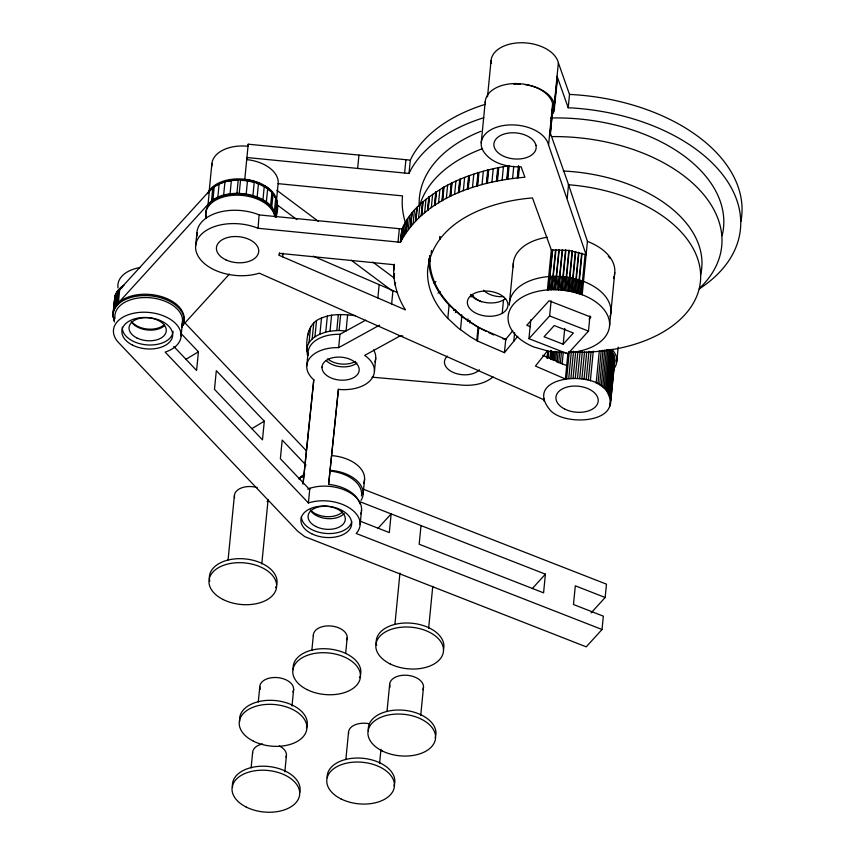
<?xml version="1.0" encoding="UTF-8"?>
<svg xmlns="http://www.w3.org/2000/svg" width="855" height="855" viewBox="0 0 855 855"><rect width="100%" height="100%" fill="white"/><g stroke="black" fill="none" stroke-linecap="round" stroke-linejoin="round"><path stroke-width="1.28" d="M550.15 135.742L552.896 107.741L552.597 103.626A33.954 20.862 5.6 0 0 516.463 83.555A33.954 20.862 5.6 0 0 485.234 102.771M699.262 288.894A169.782 104.289 5.6 0 0 725.329 178.268A169.782 104.289 5.6 0 0 570.68 107.869L568.212 107.773L557.086 76.287L557.171 81.62M276.56 199.899L278.217 182.478A33.954 20.862 5.6 0 0 246.721 159.607L246.924 157.523L409 173.48L410.934 169.6A169.782 104.289 5.6 0 1 483.77 117.723M547.51 357.903L548.13 351.544L547.446 356.93M606.494 390.778C592.761 369.061 522.394 376.595 550.075 410.047C564.503 427.051 626.01 423.097 606.494 390.778L610.545 349.439L614.296 356.054L614.521 362.862M114.474 321.972L112.946 314.779L114.965 295.948L117.637 290.625L124.061 285.057M112.946 316.222L114.965 295.948M113.106 317.665L113.341 315.206M113.704 311.509L114.185 306.582M112.946 314.779L115.414 294.569M113.843 310.568L116.013 293.212M113.865 320.54L114.11 318.081M114.442 309.211L115.19 307.896L116.761 291.897M115.19 307.896L116.066 306.624L117.637 290.625M117.167 305.417L118.663 289.396M116.066 306.624L118.257 304.22L119.828 288.221M116.622 293.233L120.983 288.434L121.111 287.098M122.532 286.04L122.393 287.376L120.983 288.434M181.11 335.972L182.553 321.298M195.624 245.951L196.928 232.624M209.133 191.691L211.901 163.487M116.195 305.288L208.054 204.345L209.357 191.007C228.648 169.354 287.718 180.052 276.101 216.988M208.054 204.345L211.527 200.818L212.842 187.491M211.527 200.818L212.948 199.76L214.252 186.433M181.078 333.546L198.424 351.811L196.597 370.482L173.779 346.446M212.948 199.76L217.865 197.013L219.169 183.686M217.865 197.013L223.657 194.972L224.961 181.634M223.657 194.972L230.091 193.711L231.395 180.373M230.091 193.711L236.921 193.273L238.224 179.945M236.921 193.273L239.24 193.326L240.554 179.988M485.084 104.385A169.782 104.289 5.6 0 0 412.238 156.262L410.315 160.142L248.228 144.196L244.754 179.603A33.954 20.862 5.6 0 1 246.967 179.881M275.866 217.117C274.53 202.849 258.552 196.212 246.197 194.021L247.501 180.694M252.93 195.539L254.234 182.211M257.163 196.981L258.477 183.643M517.788 336.325L504.439 352.666L477.464 341.006L470.122 336.613L458.088 327.903L447.806 318.359A135.827 83.437 5.6 0 1 427.618 270.18C433.1 221.146 489.605 201.246 532.483 197.943L551.325 249.927L569.238 250.462L586.124 254.769L548.547 144.965A33.954 20.862 5.6 0 0 508.02 125.012A33.954 20.862 5.6 0 0 482.444 149.593C489.712 163.07 506.844 167.324 521.123 166.811L524.917 177.231C477.924 181.207 423.995 197.815 400.482 242.286L258.06 228.274L259.108 214.829A42.109 25.864 5.6 0 0 215.962 213.194A42.109 25.864 5.6 0 0 197.045 236.023M262.966 199.717L264.27 186.39M228.071 559.961L234.377 495.676M266.365 201.887L267.668 188.56M270.618 205.563L271.922 192.225M271.783 206.878L273.087 193.54M274.455 211.014L275.759 197.676M275.524 213.878L276.828 200.54M276.005 216.187L277.287 204.869M279.222 255.367L279.51 253.369L393.995 264.697C392.477 280.515 397.041 296.514 405.42 309.884L279.222 255.367L279.457 252.941M264.302 421.194L262.474 439.865L214.487 389.324L216.326 370.664L264.302 421.194L251.765 428.708M282.631 256.842L282.984 253.198M261.78 563.99L268.085 499.694M251.114 767.918L252.62 752.539M258.285 702.03L259.802 686.651M307.437 355.21C305.695 341.893 306.304 323.254 321.491 318.092C332.253 313.379 344.212 314.394 355.541 315.687M306.753 365.897L308.057 352.559M306.614 350.881L307.148 346.628L309.029 342.588L310.6 326.589M309.029 342.588L312.182 338.943L313.753 322.944M300.682 477.015L299.442 479.473L299.571 478.137L304.711 474.012M312.182 338.943L314.939 336.795L316.51 320.796M301.911 475.957L301.783 477.282L303.13 476.278L303.258 474.953M303.023 484.037L313.774 379.62M314.939 336.795L319.92 334.091L321.491 318.092M363.097 489.103L606.473 584.157L605.169 597.485L575.308 585.835L573.47 604.496L603.341 616.166L602.027 629.504L356.172 533.467A33.954 20.862 5.6 0 0 349.428 507.934A33.954 20.862 5.6 0 0 308.409 502.954L309.841 488.291A33.954 20.862 5.6 0 1 345.602 490.449A33.954 20.862 5.6 0 1 361.43 511.226M319.92 334.091L325.766 332.093L327.337 316.094M284.822 771.915L286.457 755.254M292.004 706.027L293.639 689.365M325.766 332.093L330.019 331.195L331.59 315.196M330.019 331.195L336.774 330.543L338.345 314.544M336.774 330.543L339.082 330.511L340.653 314.512M303.087 483.631L313.828 379.812L313.069 379.15A33.954 20.862 5.6 0 1 337.276 347.622L338.655 347.643L339.969 334.316L365.716 320.165M357.647 168.424L358.95 155.086M311.851 650.431L313.358 635.041M359.88 503.819A33.954 20.862 5.6 0 0 329.88 484.529L328.609 484.39L338.388 389.239M347.622 314.993L346.051 330.992L339.082 330.511M377.857 297.978L379.171 284.64M345.687 653.135L347.194 637.755M374.426 371.391L375.73 358.053M360.137 524.532L361.579 509.869M363.151 493.869L364.583 479.195M345.858 759.561L348.519 732.361M393.802 270.308L394.39 264.248M391.643 303.931L392.947 290.604M394.091 278.388L394.572 273.536M404.607 172.945L405.922 159.607M398.035 242.04L399.338 228.713M395.234 285.271L395.47 282.845M400.482 242.286C400.119 216.881 423.781 199.664 443.253 187.491C463.517 176.034 486.164 169.301 509.099 165.752L507.795 179.08M400.674 241.901L401.978 228.563M402.074 239.015L403.378 225.688M402.256 238.716L403.72 225.068M409 173.48L410.315 160.142M404.148 235.617L405.452 222.279M405.858 232.817L407.162 219.479M406.072 232.528L407.386 219.19M406.264 232.218L407.568 218.891M408.305 229.525L409.609 216.197M410.315 226.821L411.629 213.494M410.571 226.543L411.875 213.205M410.785 226.244L412.099 212.916M413.125 223.657L414.429 210.33M415.434 221.06L416.738 207.733M415.712 220.793L417.016 207.455M415.968 220.515L417.272 207.177M418.587 218.036L419.891 204.708M421.173 215.556L422.477 202.229M421.483 215.3L422.787 201.972M421.772 215.032L423.075 201.705M424.657 212.692L425.972 199.365M427.532 210.341L428.836 197.003M427.863 210.095L429.167 196.768M428.173 209.838L429.488 196.511M431.326 207.637L432.641 194.309M379.567 763.568L380.967 749.322M434.458 205.414L435.761 192.086M429.392 259.396L429.744 255.763M434.821 205.2L436.136 191.862M435.163 204.954L436.478 191.627M431.134 254.138L431.497 250.504M394.925 624.289L399.948 573.117M386.994 711.552L389.666 684.363M438.562 202.902L439.876 189.564M441.939 200.829L443.253 187.491M442.334 200.615L443.638 187.288M442.698 200.401L444.002 187.063M439.727 239.133L439.962 236.707M439.78 239.272L440.015 236.846M446.331 198.499L447.635 185.161M449.944 196.575L451.248 183.248M450.361 196.394L451.664 183.056M450.745 196.18L452.06 182.852M421.013 525.569L419.185 544.24L543.577 592.836L545.404 574.165L360.532 501.949M454.593 194.448L455.907 181.11M458.43 192.696L459.734 179.358M458.857 192.525L460.172 179.187M459.274 192.332L460.589 179.005M447.806 318.359L449.11 305.032A135.827 83.437 5.6 0 1 428.847 259.033M463.325 190.772L464.639 177.434M467.354 189.19L468.668 175.852M455.405 312.599L455.64 310.141L453.535 310.429M467.813 189.041L469.117 175.703M468.251 188.87L469.555 175.532M428.633 628.318L432.758 586.327M420.703 715.571L423.503 687.078M472.484 187.48L473.788 174.153M461.454 317.205L461.689 314.747M460.482 329.741L461.786 316.403L449.11 305.032M476.695 186.08L478.009 172.742M481.226 142.742L485.277 101.403M477.176 185.952L478.479 172.614M477.635 185.802L478.939 172.464M487.51 96.765L491.059 60.598M467.728 321.384L467.963 318.915M482.028 184.595L483.332 171.267M469.79 322.955L470.036 320.486M486.41 183.376L487.713 170.038M486.901 183.269L488.205 169.931M487.371 183.13L488.686 169.803M491.914 182.126L493.228 168.788M476.759 340.632L478.073 327.294L461.786 316.403M477.464 341.006L478.768 327.679L478.073 327.294M496.445 181.089L497.76 167.762M496.947 181.004L498.262 167.666M497.439 180.897L498.754 167.559M502.109 180.074L503.424 166.746M506.769 179.24L508.073 165.902M507.282 179.165L508.597 165.838M512.573 178.46L513.759 166.34M502.195 313.304L503.51 299.977M517.339 177.819L518.525 165.699M517.735 177.787L518.803 166.885M518.376 177.712L519.445 166.8M504.439 352.666L505.754 339.328L512.754 330.746M509.43 303.065L513.353 263.062M513.791 341.22L514.614 332.734M589.961 315.976L588.486 331.088L567.784 353.831L528.946 338.676L530.795 319.791M548.568 145.094L552.597 103.626M552.843 105.005L550.096 133.006L549.872 131.766L568.543 184.627L587.428 241.431L582.202 294.761L583.741 295.349A50.937 31.282 5.6 0 1 609.423 326.995A50.937 31.282 5.6 0 1 575.693 351.811L568.885 352.559M550.203 134.556L552.939 106.383M552.245 114.784L553.249 110.99M553.003 113.533L553.987 108.446M554.339 104.289L558.368 62.821A33.954 20.862 5.6 0 0 521.133 42.75A33.954 20.862 5.6 0 0 491.112 63.334M553.613 112.262L557.31 77.527M554.093 110.958L557.407 78.906M566.021 352.688L549.476 351.458L533.937 347.023A50.937 31.282 5.6 0 1 508.415 314.373A50.937 31.282 5.6 0 1 545.148 290.134L547.403 289.93L551.325 249.927M547.403 289.93L548.376 289.845L552.298 249.842M548.376 289.845L549.883 276.496C561.821 275.738 573.94 277.544 585.044 282.022A50.937 31.282 5.6 0 1 610.053 316.671M548.579 289.834L552.704 249.82M548.782 289.813L550.214 289.749L551.518 276.421M568.212 107.773L569.516 94.445L558.368 62.821M550.214 289.749L551.646 289.685L555.568 249.692M551.646 289.685L553.164 276.347M528.946 338.676L549.637 315.933L551.122 300.821M551.849 289.685L555.985 249.671M552.063 289.674L553.506 289.674L554.81 276.336M547.125 358.021L547.499 354.205M547.157 358.106L547.745 352.869M547.905 357.892L548.536 351.523M543.919 400.995L544.175 398.419M553.506 289.674L554.948 289.663L558.871 249.66M554.948 289.663L556.466 276.336M555.162 289.663L559.288 249.671M549.936 358.042L550.684 350.411M555.365 289.663L556.819 289.727L558.123 276.389M550.748 359.463L551.625 350.55M556.819 289.727L558.272 289.77L562.195 249.778M567.239 197.954L568.543 184.627M558.272 289.77L559.79 276.454M551.817 359.656L552.565 352.014M558.475 289.792L562.611 249.799M552.993 359.912L553.741 352.271M558.689 289.792L560.143 289.909L561.446 276.582M554.297 360.222L555.162 351.32M560.143 289.909L561.596 290.016L565.518 250.023M561.596 290.016L563.103 276.71M582.202 294.761L571.835 291.641L562.002 290.059L565.925 250.055M555.697 360.607L556.573 351.694M563.456 290.23L564.76 276.902M557.075 362.328L558.069 352.142M564.909 290.401L568.821 250.408M565.112 290.433L566.416 277.095M565.315 290.454L569.238 250.462M558.668 362.851L559.801 351.394M566.747 290.689L568.062 277.351M560.356 363.45L561.479 352.004M568.19 290.914L572.113 250.91M563.178 344.212L573.363 333.012L554.243 325.552L544.058 336.752L563.178 344.212L564.728 328.47M568.393 290.946L569.697 277.619M568.596 290.989L572.519 250.985M562.12 364.134L563.242 352.677M570.018 291.266L571.322 277.939M571.429 291.555L575.351 251.552M571.632 291.598L572.936 278.27M571.835 291.641L575.757 251.637M573.224 291.983L574.539 278.655M567.955 352.933L565.401 379L535.444 366.058L547.766 350.465M574.624 292.325L578.546 252.321M574.817 292.378L576.12 279.04M575.02 292.421L578.942 252.428M566.619 378.744L569.28 351.619M576.377 292.827L577.691 279.489M568.735 378.487L571.397 351.362M577.745 293.212L581.667 253.219M577.937 293.276L579.241 279.938M578.13 293.329L582.052 253.337M570.894 378.327L573.555 351.202M579.455 293.778L580.769 280.451M580.791 294.227L582.095 280.889M580.973 294.291L582.276 280.964M581.165 294.355L585.087 254.363M573.074 378.252L575.607 352.42M575.276 378.273L577.809 352.431M577.478 378.37L580.139 351.245M579.69 378.573L582.351 351.448M581.881 378.851L584.542 351.726M584.051 379.225L586.712 352.1M586.199 379.673L588.988 351.266M588.304 380.219L591.094 351.8M590.356 380.838L593.274 351.127M596.159 383.158L599.323 350.871M597.934 384.077L601.225 350.497M599.622 385.06L603.042 350.187M601.215 386.097L604.763 349.93M602.711 387.197L606.377 349.738M609.54 325.979L614.766 272.638M604.09 388.341L607.884 349.599M605.351 389.538L609.273 349.503M607.51 392.05L611.56 350.71M608.397 393.353L612.447 352.014M609.155 394.679L613.206 353.35M609.765 396.025L613.815 354.697M610.246 397.383L614.296 356.054M609.562 406.798L609.818 404.223M610.577 398.751L614.627 357.422M610.085 405.505L610.598 400.343M610.844 397.757L611.357 392.595M611.731 388.715L612.244 383.553M612.618 379.673L613.131 374.511M613.505 370.632L614.008 365.47M610.769 400.129L614.82 358.79M610.47 404.191L614.863 360.158M616.808 361.323L618.197 347.119M248.228 144.196L248.025 146.269A33.954 20.862 5.6 0 0 211.88 166.223M114.666 297.358L114.976 303.108M328.609 484.39L338.441 389.378L339.478 389.485A33.954 20.862 5.6 0 0 371.423 379.15A33.954 20.862 5.6 0 0 365.299 355.84L364.658 355.413L400.91 335.491M308.185 334.882L308.719 330.629M552.896 107.741L551.892 111.738M554.425 109.622L554.318 104.15A33.954 20.862 5.6 0 0 524.82 84.57M119.7 289.556L209.357 191.007M181.901 326.321L229.418 274.092M377.931 528.401L391.152 513.908L389.314 532.569L359.923 521.09M589.106 319.054L590.891 317.098L549.06 300.778L526.776 325.274L530.463 326.717M532.238 588.635L545.404 574.165M591.115 612.917L605.169 597.485M602.027 629.504L586.22 646.84L304.84 536.673L297.561 531.115L118.535 342.545A33.954 20.862 5.6 0 1 129.383 314.384A33.954 20.862 5.6 0 1 176.012 323.927A33.954 20.862 5.6 0 1 165.165 352.089L308.409 502.954M493.025 376.905C483.812 384.75 470.795 386.225 459.167 384.857L371.968 377.162M185.909 359.324L198.424 351.811M303.856 475.551L303.13 475.957A33.954 20.862 5.6 0 0 299.079 478.95M433.592 282.855L435.932 281.573M338.655 347.643L379.567 325.167M438.006 293.051L440.346 291.758M471.062 296.931L473.403 295.648M307.736 489.156L309.841 488.291M549.883 276.496L546.452 276.796A50.937 31.282 5.6 0 0 509.366 305.107M339.969 334.316L338.58 334.284A33.954 20.862 5.6 0 0 308.206 355.306M569.516 94.445L571.995 94.542A169.782 104.289 5.6 0 1 740.932 221.456M398.9 335.652L402.865 336.004M278.153 183.654L402.513 195.891A169.782 104.289 5.6 0 0 405.612 223.315M259.364 214.936L401.797 228.948M239.24 193.326L246.197 194.021M329.923 471.062L331.195 471.191A33.954 20.862 5.6 0 1 361.451 495.964M587.428 241.431L588.967 242.018A50.937 31.282 5.6 0 1 614.478 274.669M549.637 315.933L588.486 331.088M258.06 228.274L257.793 228.157A42.109 25.864 5.6 0 0 195.592 247.651A42.109 25.864 5.6 0 0 259.311 273.173L543.588 399.627M313.24 256.169L397.543 292.581M478.768 327.679L505.754 339.328M542.743 355.317L566.705 365.662M276.838 190.302L318.445 221.402M372.844 262.068L394.176 278.025M276.603 204.431L296.867 219.585M351.266 260.251L392.873 291.352M185.225 323.19L306.421 450.841M306.037 465.163L282.193 440.047L280.365 458.708L309.713 489.626M563.285 171.032A135.827 83.437 5.6 0 1 700.64 274.754M568.308 184.744A135.827 83.437 5.6 0 1 700.673 276.389A135.827 83.437 5.6 0 1 568.522 352.078M506.021 339.873A135.827 83.437 5.6 0 1 502.633 338.601M493.827 334.968A135.827 83.437 5.6 0 1 488.536 332.51M486.292 331.398A135.827 83.437 5.6 0 1 429.99 255.912M608.311 256.265A49.248 30.246 5.6 0 1 609.765 258.125M613.901 276.528A49.248 30.246 5.6 0 1 613.505 278.474M505.594 298.555A20.37 12.515 5.6 0 1 503.926 299.731L502.997 300.265A20.37 12.515 5.6 0 1 470.549 294.515M513.428 267.177A50.937 31.282 5.6 0 1 547.211 237.23M430.289 261.641A169.782 104.289 5.6 0 1 428.569 259.899M552.512 136.597A152.799 93.858 5.6 0 1 697.84 188.121A152.799 93.858 5.6 0 1 700.17 287.675M430.428 260.946A152.799 93.858 5.6 0 1 429.103 258.98M419.634 205.638A152.799 93.858 5.6 0 1 482.594 148.631M611.913 349.268A33.954 20.862 5.6 0 1 613.676 369.071M231.652 179.839A33.954 20.862 5.6 0 1 233.778 179.571M249.147 180.234A33.954 20.862 5.6 0 1 259.45 183.291M264.836 186.027A33.954 20.862 5.6 0 1 269.346 189.297M270.629 190.494A33.954 20.862 5.6 0 1 271.794 191.734M550.641 118.001A152.799 93.858 5.6 0 1 722.133 235.67M419.217 206.472A152.799 93.858 5.6 0 1 480.948 131.296M513.802 84.207A33.954 20.862 5.6 0 1 520.396 84.153M342.246 512.198A18.671 11.468 5.6 0 1 310.622 510.211M357.005 362.958A18.671 11.468 5.6 0 1 326.054 360.393M503.595 296.599A18.671 11.468 5.6 0 1 483.577 290.219M373.582 349.866A33.954 20.862 5.6 0 1 374.864 362.071M481.451 301.772A33.954 20.862 5.6 0 1 476.203 298.951L475.348 298.363A45.657 28.044 5.6 0 1 471.426 294.494M376.649 645.418A33.954 20.862 5.6 0 1 410.005 623.092A33.954 20.862 5.6 0 1 443.456 649.426M327.166 777.708A33.954 20.862 5.6 0 1 364.273 758.428A33.954 20.862 5.6 0 1 393.973 785.777M348.594 733.729A16.982 10.431 5.6 0 1 369.264 723.758M268 499.737A16.982 10.431 5.6 0 1 267.145 501.661M234.601 497.728A16.982 10.431 5.6 0 1 257.237 487.596M209.796 581.101A33.954 20.862 5.6 0 1 243.141 558.764A33.954 20.862 5.6 0 1 276.603 585.109M276.165 586.423A33.954 20.862 5.6 0 1 275.599 587.706M390.104 687.099A16.982 10.431 5.6 0 1 407.108 675.29A16.982 10.431 5.6 0 1 422.787 689.729M435.548 736.465A33.954 20.862 5.6 0 1 435.12 737.78M368.452 731.078A33.954 20.862 5.6 0 1 402.096 710.12A33.954 20.862 5.6 0 1 435.836 735.118M355.595 361.366A18.671 11.468 5.6 0 1 327.625 358.897M479.377 369.798A18.671 11.468 5.6 0 1 453.567 372.588A18.671 11.468 5.6 0 1 447.368 356.118M279.382 745.988A16.982 10.431 5.6 0 1 286.03 757.263M252.62 753.223A16.982 10.431 5.6 0 1 262.528 743.946M232.581 787.263A33.954 20.862 5.6 0 1 267.326 766.379A33.954 20.862 5.6 0 1 299.678 792.638M260.241 689.387A16.982 10.431 5.6 0 1 277.244 677.577A16.982 10.431 5.6 0 1 292.923 692.016M239.763 721.364A33.954 20.862 5.6 0 1 275.62 700.587A33.954 20.862 5.6 0 1 306.432 728.065M313.358 635.725A16.982 10.431 5.6 0 1 331.911 626.084A16.982 10.431 5.6 0 1 346.767 639.764M293.318 669.764A33.954 20.862 5.6 0 1 328.074 648.881A33.954 20.862 5.6 0 1 360.425 675.14M359.987 676.455A33.954 20.862 5.6 0 1 359.421 677.748M118.257 304.22A35.654 21.899 5.6 0 1 164.149 298.876A35.654 21.899 5.6 0 1 181.762 327.369M164.299 324.654A18.671 11.468 5.6 0 1 132.065 322.068M209.774 191.146A35.194 21.621 5.6 0 1 213.205 187.673M214.605 186.636A35.194 21.621 5.6 0 1 225.175 181.901M227.238 181.399A35.194 21.621 5.6 0 1 238.278 180.223M240.565 180.277A35.194 21.621 5.6 0 1 254.074 182.457M256.201 183.13A35.194 21.621 5.6 0 1 263.981 186.593M265.713 187.63A35.194 21.621 5.6 0 1 270.255 191.093M271.537 192.354A35.194 21.621 5.6 0 1 275.331 197.74M275.93 199.14A35.194 21.621 5.6 0 1 276.379 200.562M276.678 201.983A35.194 21.621 5.6 0 1 276.689 206.237M118.396 302.884A35.654 21.899 5.6 0 1 161.082 296.493A35.654 21.899 5.6 0 1 183.686 321.982M183.237 323.361A35.654 21.899 5.6 0 1 182.639 324.718M207.701 193.711A35.194 21.621 5.6 0 1 248.687 179.828A35.194 21.621 5.6 0 1 276.518 206.29M206.29 216.785A34.745 21.343 5.6 0 1 237.017 193.839A34.745 21.343 5.6 0 1 275.075 216.732M206.151 218.121A34.745 21.343 5.6 0 1 235.756 195.186A34.745 21.343 5.6 0 1 274.786 216.657M330.393 470.293A33.954 20.862 5.6 0 1 361.002 500.421M115.019 318.584A33.954 20.862 5.6 0 1 150.907 297.829A33.954 20.862 5.6 0 1 181.688 325.317M173.052 331.28A25.468 15.647 5.6 0 1 146.846 344.875A25.468 15.647 5.6 0 1 122.286 327.187M351.779 521.753A25.468 15.647 5.6 0 1 325.242 533.381A25.468 15.647 5.6 0 1 301.323 516.901M344.17 513.556A18.671 11.468 5.6 0 1 326.535 518.547A18.671 11.468 5.6 0 1 310.322 510.136M331.836 455.619A33.954 20.862 5.6 0 1 363.728 483.214M361.141 512.562A33.954 20.862 5.6 0 1 360.714 513.876M164.534 325.605A18.671 11.468 5.6 0 1 146.9 329.912A18.671 11.468 5.6 0 1 131.285 321.566M118.033 287.911A33.954 20.862 5.6 0 1 139.782 267.604M321.982 367.094L321.982 367.853A18.671 11.468 5.6 0 0 345.163 380.069A18.671 11.468 5.6 0 0 357.23 364.487A18.671 11.468 5.6 0 0 328.822 359.004L327.903 359.453A18.671 11.468 5.6 0 0 321.982 367.094M502.622 313.069L501.693 313.593A20.37 12.515 5.6 0 1 472.088 310.782A20.37 12.515 5.6 0 1 475.658 292.816L476.759 292.41A20.37 12.515 5.6 0 1 503.232 296.557A20.37 12.515 5.6 0 1 502.622 313.069M535.978 145.318L535.732 144.463A21.225 13.039 5.6 0 0 501.233 135.154A21.225 13.039 5.6 0 0 507.603 157.705A21.225 13.039 5.6 0 0 535.978 145.318M225.891 259.856A21.225 13.039 5.6 0 0 258.691 251.744A21.225 13.039 5.6 0 0 228.125 237.391A21.225 13.039 5.6 0 0 225.891 259.856M564.824 409.107A21.225 13.039 5.6 0 0 598.147 401.7A21.225 13.039 5.6 0 0 568.265 386.77A21.225 13.039 5.6 0 0 564.824 409.107M389.976 663.843A33.954 20.862 5.6 0 0 443.35 652.087A33.954 20.862 5.6 0 0 395.641 628.115A33.954 20.862 5.6 0 0 389.976 663.843M340.921 798.88A33.954 20.862 5.6 0 0 394.305 787.124A33.954 20.862 5.6 0 0 346.596 763.152A33.954 20.862 5.6 0 0 340.921 798.88M223.112 599.515A33.954 20.862 5.6 0 0 276.496 587.759A33.954 20.862 5.6 0 0 228.777 563.798A33.954 20.862 5.6 0 0 223.112 599.515M382.067 750.872A33.954 20.862 5.6 0 0 435.441 739.115A33.954 20.862 5.6 0 0 387.732 715.154A33.954 20.862 5.6 0 0 382.067 750.872M246.197 807.056A33.954 20.862 5.6 0 0 299.571 795.3A33.954 20.862 5.6 0 0 251.862 771.328A33.954 20.862 5.6 0 0 246.197 807.056M253.369 741.157A33.954 20.862 5.6 0 0 306.753 729.411A33.954 20.862 5.6 0 0 259.044 705.439A33.954 20.862 5.6 0 0 253.369 741.157M306.934 689.558A33.954 20.862 5.6 0 0 360.318 677.801A33.954 20.862 5.6 0 0 312.609 653.829A33.954 20.862 5.6 0 0 306.934 689.558M311.68 533.744A25.468 15.647 5.6 0 0 351.587 524.746A25.468 15.647 5.6 0 0 315.634 506.919A25.468 15.647 5.6 0 0 311.68 533.744M136.832 337.928A18.671 11.468 5.6 0 0 166.201 331.484A18.671 11.468 5.6 0 0 139.974 318.284A18.671 11.468 5.6 0 0 136.832 337.928M315.858 526.498A18.671 11.468 5.6 0 0 345.228 520.054A18.671 11.468 5.6 0 0 319.001 506.855A18.671 11.468 5.6 0 0 315.858 526.498M132.493 345.099A25.468 15.647 5.6 0 0 172.55 336.304A25.468 15.647 5.6 0 0 136.779 318.306A25.468 15.647 5.6 0 0 132.493 345.099"/></g></svg>
